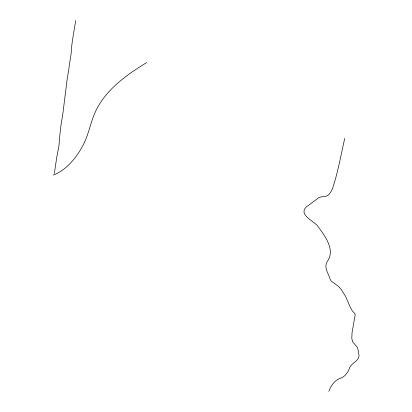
<?xml version="1.0" encoding="UTF-8"?>
<svg xmlns="http://www.w3.org/2000/svg" width="412" height="412" viewBox="0 0 412 412"><rect width="100%" height="100%" fill="white"/><g stroke="black" fill="none" stroke-linecap="round" stroke-linejoin="round"><path stroke-width="0.62" d="M75.69 20.6L72.522 39.913A40.937 6.736 -81.3 0 1 72.363 41.123L71.719 45.923A27.908 4.517 -81.2 0 1 71.544 47.153L71.106 53.905L69.849 61.604A13.926 2.127 -80.9 0 0 69.674 62.799L68.928 68.299A13.251 2.101 -80.9 0 1 68.737 69.504L66.965 80.628A9.177 1.452 -80.7 0 1 66.795 81.818L65.786 90.511A7.241 1.118 -80.6 0 0 65.59 91.701L62.748 114.546L61.249 123.492A5.995 0.922 -80.2 0 0 61.038 124.661L59.838 135.121A7.756 1.21 -80 0 1 59.761 136.125L58.931 146.023L56.99 155.916A5.923 0.917 -79.7 0 1 56.552 158.574L54.363 173.478M344.731 138.411C340.884 155.113 338.025 172.128 332.572 188.408C331.547 190.89 330.223 193.357 328.158 195.128C325.624 197.271 322.055 196.205 319.192 197.472C314.747 200.551 310.499 203.981 306.101 207.143C298.103 215.409 315.19 221.229 318.569 227.249C325.392 236.565 335.595 250.403 327.102 261.759C323.549 268.016 328.766 273.676 330.285 279.563A8.281 7.437 -18.7 0 0 331.506 281.339L338.52 286.433L340.842 288.966L345.673 296.522L350.334 307.455L352.327 310.875A14.157 12.473 -19.2 0 0 353.64 312.306L354.876 313.481L355.18 314.989L352.064 332.494L351.791 338.566L352.857 342.156L357.276 347.182L358.497 351.472A42.781 37.126 -12.1 0 1 358.718 353.47C360.891 361.324 350.468 362.514 349.098 369.152C347.568 372.654 345.256 376.043 341.728 377.763C335.167 379.607 331.057 385.179 328.838 391.4M146.744 62.542C127.545 74.289 107.965 87.972 97.114 108.305C91.258 119.114 89.579 131.531 84.326 142.583A99.936 90.125 41.7 0 1 78.96 152.26C72.594 161.88 64.236 170.954 53.205 175.074"/></g></svg>
